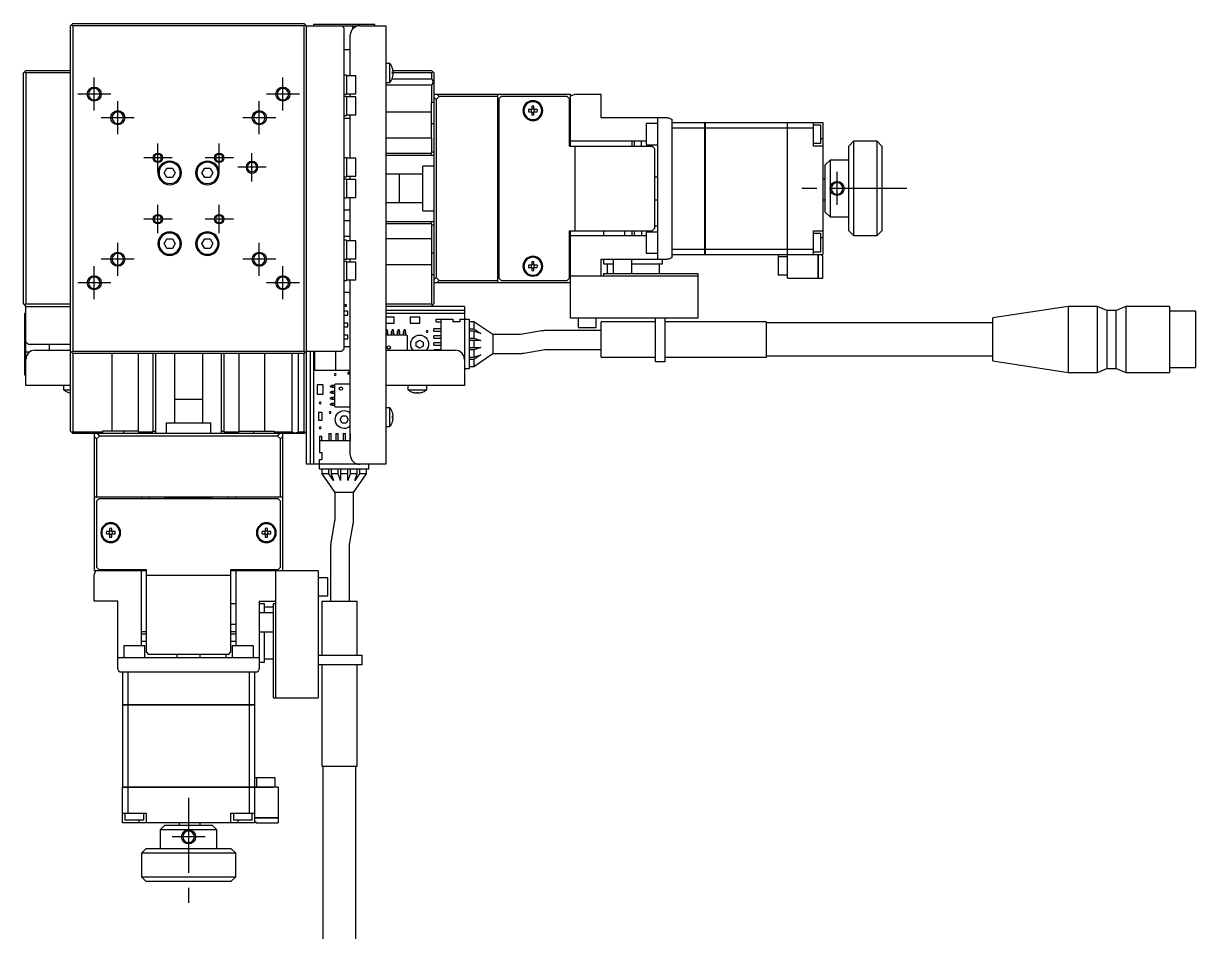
# Model space of a CAD drawing. Extents: x -3 to 422, y -8 to 344.
# Drawn here: x 173.8 to 422.3, y 151.1 to 343.7 of the extents above; entities that cross this region are included whole.
import ezdxf

# ---------------------------------------------------------------- set-up
doc = ezdxf.new("R2010")
doc.units = 0
doc.header["$LTSCALE"] = 0.5
doc.linetypes.add('CENTER', pattern=[50.8, 31.75, -6.35, 6.35, -6.35])
for name, color, linetype in [('MSM_CENTER', 1, 'CENTER'), ('MSM_CONTINUOUS', 7, 'CONTINUOUS'), ('MSM_NARROW', 5, 'CONTINUOUS')]:
    doc.layers.add(name, color=color, linetype=linetype)

msp = doc.modelspace()

# ---------------------------------------------------------------- linework, layer by layer
at = {"layer": 'MSM_CENTER'}
for p, q in [((188.77, 325.17), (188.77, 332.17)), ((228.77, 325.17), (228.77, 332.17)), ((192.27, 328.67), (185.27, 328.67)), ((232.27, 328.67), (225.27, 328.67)), ((193.77, 320.17), (193.77, 327.17)), ((223.77, 320.17), (223.77, 327.17)), ((197.27, 323.67), (190.27, 323.67)), ((227.27, 323.67), (220.27, 323.67)), ((202.27, 312.17), (202.27, 318.17)), ((215.27, 312.17), (215.27, 318.17)), ((222.22, 310.17), (222.22, 316.17)), ((205.27, 315.17), (199.27, 315.17)), ((218.27, 315.17), (212.27, 315.17)), ((225.22, 313.17), (219.22, 313.17)), ((346.27, 305.17), (346.27, 312.17)), ((361.02, 308.67), (337.02, 308.67)), ((202.27, 299.17), (202.27, 305.17)), ((215.27, 299.17), (215.27, 305.17)), ((205.27, 302.17), (199.27, 302.17)), ((218.27, 302.17), (212.27, 302.17)), ((193.77, 290.17), (193.77, 297.17)), ((223.77, 290.17), (223.77, 297.17)), ((197.27, 293.67), (190.27, 293.67)), ((227.27, 293.67), (220.27, 293.67)), ((188.77, 285.17), (188.77, 292.17)), ((228.77, 285.17), (228.77, 292.17)), ((192.27, 288.67), (185.27, 288.67)), ((232.27, 288.67), (225.27, 288.67)), ((208.77, 179.42), (208.77, 154.42)), ((212.27, 171.17), (205.27, 171.17))]:
    msp.add_line(p, q, dxfattribs=at)
at = {"layer": 'MSM_CONTINUOUS'}
for p, q in [((184.02, 343.42), (183.77, 343.17)), ((183.77, 257.17), (183.77, 343.17)), ((184.27, 343.67), (184.02, 343.42)), ((184.27, 343.17), (184.02, 343.42)), ((184.27, 343.67), (233.27, 343.67)), ((233.27, 343.17), (184.27, 343.17)), ((184.27, 343.17), (184.27, 274.17)), ((233.77, 343.17), (233.27, 343.67)), ((233.52, 343.42), (233.27, 343.17)), ((233.27, 274.17), (233.27, 343.17)), ((233.77, 250.17), (233.77, 343.17)), ((233.77, 343.17), (244.52, 343.17)), ((235.27, 343.47), (235.27, 343.17)), ((248.27, 343.47), (235.27, 343.47)), ((241.77, 342.67), (241.27, 343.17)), ((243.52, 343.17), (243.52, 342.43)), ((244.52, 343.09), (244.52, 343.17)), ((245.07, 343.17), (250.57, 343.17)), ((248.27, 343.17), (248.27, 343.47)), ((250.57, 343.17), (250.57, 250.17)), ((241.77, 274.67), (241.77, 342.67)), ((243.07, 332.57), (243.07, 341.17)), ((241.77, 338.17), (243.07, 338.17)), ((174.27, 333.67), (173.77, 333.17)), ((173.77, 284.17), (173.77, 333.17)), ((174.02, 333.42), (174.27, 333.17)), ((174.27, 333.67), (183.77, 333.67)), ((174.27, 333.17), (174.27, 284.17)), ((183.77, 333.17), (174.27, 333.17)), ((251.47, 335.17), (250.57, 335.17)), ((251.47, 331.17), (251.47, 335.17)), ((252.02, 334.09), (252.02, 334.12)), ((252.02, 333.37), (252.16, 333.37)), ((252.02, 332.97), (252.02, 333.37)), ((260.37, 333.17), (252.02, 333.17)), ((252.12, 333.67), (260.27, 333.67)), ((260.57, 333.37), (260.27, 333.67)), ((260.37, 333.17), (260.57, 333.37)), ((260.37, 331.93), (260.37, 333.17)), ((260.57, 333.37), (260.77, 333.17)), ((260.77, 333.17), (260.77, 284.17)), ((242.27, 332.67), (241.77, 332.67)), ((242.27, 332.67), (242.27, 328.67)), ((244.27, 332.57), (242.27, 332.57)), ((244.27, 328.77), (244.27, 332.57)), ((250.57, 331.17), (251.47, 331.17)), ((260.37, 330.6), (250.57, 330.6)), ((251.92, 331.93), (260.37, 331.93)), ((252.16, 332.97), (252.02, 332.97)), ((252.02, 332.22), (252.02, 332.24)), ((260.37, 326.92), (260.37, 330.6)), ((241.77, 328.67), (242.27, 328.67)), ((242.27, 328.17), (241.77, 328.17)), ((242.27, 328.77), (244.27, 328.77)), ((242.27, 328.17), (242.27, 324.17)), ((244.27, 328.07), (242.27, 328.07)), ((243.07, 328.07), (243.07, 328.77)), ((244.27, 324.27), (244.27, 328.07)), ((260.77, 328.67), (289.77, 328.67)), ((261.27, 327.55), (260.77, 328.05)), ((261.88, 328.17), (261.27, 327.55)), ((261.38, 328.67), (261.88, 328.17)), ((274.27, 328.17), (261.88, 328.17)), ((274.27, 328.67), (274.27, 288.67)), ((275.07, 328.17), (274.57, 327.67)), ((289.07, 328.17), (275.07, 328.17)), ((289.57, 327.67), (289.07, 328.17)), ((289.77, 328.28), (290.77, 328.67)), ((289.77, 317.67), (289.77, 328.67)), ((290.77, 328.67), (296.27, 328.67)), ((296.27, 323.67), (296.27, 328.67)), ((260.27, 319.37), (260.27, 326.92)), ((260.77, 326.92), (260.27, 326.92)), ((261.27, 327.55), (261.27, 289.78)), ((274.57, 327.67), (274.57, 289.67)), ((281.53, 326.09), (281.53, 325.41)), ((282.01, 325.41), (282.01, 326.09)), ((289.57, 317.67), (289.57, 327.67)), ((241.77, 324.17), (242.27, 324.17)), ((241.77, 323.57), (243.07, 323.57)), ((242.27, 324.27), (244.27, 324.27)), ((243.07, 315.07), (243.07, 324.27)), ((260.27, 324.87), (250.57, 324.87)), ((281.53, 325.41), (280.85, 325.41)), ((280.85, 324.93), (281.53, 324.93)), ((281.53, 324.93), (281.53, 324.25)), ((282.69, 325.41), (282.01, 325.41)), ((282.01, 324.25), (282.01, 324.93)), ((282.01, 324.93), (282.69, 324.93)), ((310.27, 323.67), (296.27, 323.67)), ((308.27, 293.67), (308.27, 323.67)), ((311.27, 294.05), (311.27, 323.28)), ((260.27, 322.42), (260.77, 322.42)), ((305.77, 322.42), (305.77, 317.92)), ((308.27, 322.42), (305.77, 322.42)), ((311.27, 322.67), (318.26, 322.67)), ((311.27, 321.51), (318.26, 321.51)), ((318.26, 294.67), (318.26, 322.67)), ((318.27, 322.66), (318.26, 322.66)), ((318.27, 321.51), (318.26, 321.51)), ((318.27, 322.67), (335.76, 322.67)), ((318.27, 322.67), (318.27, 294.67)), ((318.27, 321.51), (335.76, 321.51)), ((335.76, 290.67), (335.76, 322.67)), ((335.77, 322.66), (335.76, 322.66)), ((335.77, 321.51), (335.76, 321.51)), ((335.77, 322.67), (343.27, 322.67)), ((335.77, 289.67), (335.77, 322.67)), ((335.77, 321.51), (341.27, 321.51)), ((341.27, 317.67), (341.27, 322.67)), ((341.27, 322.17), (342.77, 322.17)), ((342.77, 322.17), (342.77, 318.17)), ((343.27, 322.67), (343.27, 294.67)), ((260.37, 319.37), (250.57, 319.37)), ((260.37, 316.31), (260.37, 319.37)), ((274.57, 318.67), (274.27, 318.67)), ((305.77, 318.67), (289.57, 318.67)), ((302.77, 318.67), (302.77, 317.67)), ((303.27, 318.67), (303.27, 317.67)), ((304.77, 317.67), (304.77, 318.67)), ((342.77, 318.17), (341.27, 318.17)), ((343.27, 319.17), (342.77, 319.17)), ((349.77, 318.67), (348.77, 317.67)), ((349.77, 318.67), (349.77, 298.67)), ((354.77, 318.67), (349.77, 318.67)), ((354.77, 298.67), (354.77, 318.67)), ((355.77, 317.67), (354.77, 318.67)), ((250.57, 316.17), (260.27, 316.17)), ((260.77, 315.67), (250.57, 315.67)), ((260.27, 316.17), (260.37, 316.31)), ((260.27, 315.67), (260.27, 316.17)), ((260.77, 316.47), (260.37, 316.31)), ((274.27, 316.92), (274.57, 316.92)), ((289.57, 317.67), (307.07, 317.67)), ((290.77, 299.67), (290.77, 317.67)), ((305.77, 317.92), (308.27, 317.92)), ((307.57, 317.17), (307.07, 317.67)), ((307.57, 317.17), (307.57, 300.17)), ((343.27, 317.67), (341.27, 317.67)), ((348.77, 299.67), (348.77, 317.67)), ((355.77, 317.67), (355.77, 299.67)), ((242.27, 315.17), (241.77, 315.17)), ((242.27, 315.17), (242.27, 311.17)), ((244.27, 315.07), (242.27, 315.07)), ((244.27, 311.27), (244.27, 315.07)), ((258.47, 303.92), (258.47, 313.42)), ((260.77, 313.42), (258.47, 313.42)), ((274.47, 313.67), (274.27, 313.47)), ((274.47, 313.67), (274.47, 303.67)), ((274.57, 313.67), (274.47, 313.67)), ((343.77, 313.67), (344.77, 314.67)), ((343.77, 303.67), (343.77, 313.67)), ((344.77, 314.67), (344.77, 302.67)), ((348.77, 314.67), (344.77, 314.67)), ((203.61, 311.97), (204.19, 312.97)), ((204.19, 310.97), (203.61, 311.97)), ((204.19, 312.97), (205.35, 312.97)), ((205.35, 310.97), (204.19, 310.97)), ((205.35, 312.97), (205.92, 311.97)), ((205.92, 311.97), (205.35, 310.97)), ((211.61, 311.97), (212.19, 312.97)), ((212.19, 310.97), (211.61, 311.97)), ((212.19, 312.97), (213.35, 312.97)), ((213.35, 310.97), (212.19, 310.97)), ((213.35, 312.97), (213.92, 311.97)), ((213.92, 311.97), (213.35, 310.97)), ((241.77, 311.17), (242.27, 311.17)), ((242.27, 310.67), (241.77, 310.67)), ((242.27, 311.27), (244.27, 311.27)), ((242.27, 310.67), (242.27, 306.67)), ((243.07, 310.57), (243.07, 311.27)), ((258.47, 311.67), (250.57, 311.67)), ((253.47, 305.67), (253.47, 311.67)), ((307.57, 311.17), (308.27, 311.17)), ((343.77, 310.67), (343.27, 310.67)), ((244.27, 310.57), (242.27, 310.57)), ((244.27, 306.77), (244.27, 310.57)), ((241.77, 306.67), (242.27, 306.67)), ((242.27, 306.77), (244.27, 306.77)), ((243.07, 297.57), (243.07, 306.77)), ((250.57, 305.67), (258.47, 305.67)), ((308.27, 306.17), (307.57, 306.17)), ((343.77, 306.17), (343.27, 306.17)), ((241.77, 304.17), (243.07, 304.17)), ((258.47, 303.92), (260.77, 303.92)), ((274.27, 303.87), (274.47, 303.67)), ((274.47, 303.67), (274.57, 303.67)), ((344.77, 302.67), (343.77, 303.67)), ((243.07, 301.77), (241.77, 301.77)), ((250.57, 301.67), (260.77, 301.67)), ((260.27, 301.17), (250.57, 301.17)), ((260.27, 301.17), (260.27, 301.67)), ((260.37, 301.02), (260.27, 301.17)), ((260.37, 297.97), (260.37, 301.02)), ((260.37, 301.02), (260.77, 300.86)), ((344.77, 302.67), (348.77, 302.67)), ((241.77, 298.57), (243.07, 298.57)), ((274.57, 300.42), (274.27, 300.42)), ((274.27, 298.67), (274.57, 298.67)), ((289.57, 289.67), (289.57, 299.67)), ((289.57, 299.67), (307.07, 299.67)), ((289.57, 298.67), (305.77, 298.67)), ((289.77, 281.17), (289.77, 299.67)), ((296.77, 299.67), (296.77, 298.67)), ((301.27, 298.67), (301.27, 299.67)), ((302.77, 299.67), (302.77, 298.67)), ((303.27, 299.67), (303.27, 298.67)), ((304.77, 299.67), (304.77, 298.67)), ((305.77, 299.42), (305.77, 294.92)), ((308.27, 299.42), (305.77, 299.42)), ((307.07, 299.67), (307.57, 300.17)), ((308.27, 300.67), (307.57, 300.67)), ((341.27, 299.67), (343.27, 299.67)), ((341.27, 294.67), (341.27, 299.67)), ((341.27, 299.17), (342.77, 299.17)), ((342.77, 299.17), (342.77, 295.17)), ((348.77, 299.67), (349.77, 298.67)), ((349.77, 298.67), (354.77, 298.67)), ((354.77, 298.67), (355.77, 299.67)), ((203.61, 296.97), (204.19, 297.97)), ((204.19, 295.97), (203.61, 296.97)), ((204.19, 297.97), (205.35, 297.97)), ((205.35, 295.97), (204.19, 295.97)), ((205.35, 297.97), (205.92, 296.97)), ((205.92, 296.97), (205.35, 295.97)), ((211.61, 296.97), (212.19, 297.97)), ((212.19, 295.97), (211.61, 296.97)), ((212.19, 297.97), (213.35, 297.97)), ((213.35, 295.97), (212.19, 295.97)), ((213.35, 297.97), (213.92, 296.97)), ((213.92, 296.97), (213.35, 295.97)), ((242.27, 297.67), (241.77, 297.67)), ((242.27, 297.67), (242.27, 293.67)), ((244.27, 297.57), (242.27, 297.57)), ((244.27, 293.77), (244.27, 297.57)), ((260.37, 297.97), (250.57, 297.97)), ((260.27, 297.97), (260.27, 290.42)), ((311.27, 295.82), (318.26, 295.82)), ((318.27, 295.82), (318.26, 295.82)), ((318.27, 295.82), (335.76, 295.82)), ((335.77, 295.82), (335.76, 295.82)), ((335.77, 295.82), (341.27, 295.82)), ((343.27, 298.17), (342.77, 298.17)), ((241.77, 293.67), (242.27, 293.67)), ((242.27, 293.77), (244.27, 293.77)), ((243.07, 293.07), (243.07, 293.77)), ((260.77, 294.92), (260.27, 294.92)), ((296.27, 290.17), (296.27, 293.67)), ((296.27, 293.67), (310.27, 293.67)), ((296.77, 293.67), (296.77, 292.67)), ((298.77, 293.67), (298.77, 290.67)), ((302.77, 290.67), (302.77, 293.67)), ((305.77, 294.92), (308.27, 294.92)), ((309.27, 292.67), (309.27, 293.67)), ((311.27, 294.67), (318.26, 294.67)), ((318.27, 294.68), (318.26, 294.68)), ((318.27, 294.67), (335.76, 294.67)), ((333.77, 294.67), (333.77, 290.27)), ((335.76, 294.17), (333.77, 294.17)), ((335.77, 294.68), (335.76, 294.68)), ((335.76, 294.37), (335.77, 294.37)), ((335.76, 293.27), (335.77, 293.27)), ((335.77, 294.67), (343.27, 294.67)), ((342.77, 295.17), (341.27, 295.17)), ((342.26, 289.67), (342.26, 294.67)), ((342.27, 294.67), (342.27, 289.67)), ((343.07, 294.37), (343.07, 294.67)), ((343.27, 294.37), (343.07, 294.37)), ((343.27, 289.67), (343.27, 294.37)), ((242.27, 293.17), (241.77, 293.17)), ((242.27, 293.17), (242.27, 289.17)), ((244.27, 293.07), (242.27, 293.07)), ((244.27, 289.27), (244.27, 293.07)), ((260.27, 292.47), (250.57, 292.47)), ((281.53, 292.41), (280.85, 292.41)), ((280.85, 291.93), (281.53, 291.93)), ((281.53, 293.09), (281.53, 292.41)), ((281.53, 291.93), (281.53, 291.25)), ((282.01, 292.41), (282.01, 293.09)), ((282.69, 292.41), (282.01, 292.41)), ((282.01, 291.93), (282.69, 291.93)), ((282.01, 291.25), (282.01, 291.93)), ((296.77, 292.67), (298.77, 292.67)), ((297.52, 292.67), (297.52, 290.67)), ((302.77, 292.67), (309.27, 292.67)), ((308.52, 292.67), (308.52, 290.67)), ((241.77, 289.17), (242.27, 289.17)), ((242.27, 289.27), (244.27, 289.27)), ((243.07, 252.17), (243.07, 289.27)), ((260.27, 290.42), (260.77, 290.42)), ((260.37, 284.17), (260.37, 290.42)), ((260.77, 289.28), (261.27, 289.78)), ((289.77, 288.67), (260.77, 288.67)), ((261.27, 289.78), (261.88, 289.17)), ((261.88, 289.17), (261.38, 288.67)), ((261.88, 289.17), (274.27, 289.17)), ((274.57, 289.67), (275.07, 289.17)), ((275.07, 289.17), (289.07, 289.17)), ((289.07, 289.17), (289.57, 289.67)), ((289.77, 290.17), (316.77, 290.17)), ((296.77, 290.67), (296.77, 290.17)), ((296.77, 290.67), (316.77, 290.67)), ((316.77, 290.67), (316.77, 281.17)), ((335.77, 290.27), (333.77, 290.27)), ((335.77, 290.67), (335.76, 290.67)), ((335.77, 289.67), (342.26, 289.67)), ((342.27, 289.68), (342.26, 289.68)), ((342.27, 289.67), (343.27, 289.67)), ((241.77, 286.67), (243.07, 286.67)), ((173.77, 284.17), (174.27, 283.67)), ((174.27, 284.17), (174.02, 283.92)), ((174.27, 284.17), (183.77, 284.17)), ((174.27, 266.87), (174.27, 283.67)), ((174.27, 283.67), (183.77, 283.67)), ((250.57, 284.17), (260.37, 284.17)), ((267.27, 283.67), (250.57, 283.67)), ((260.27, 283.67), (260.57, 283.97)), ((260.57, 283.97), (260.37, 284.17)), ((260.77, 284.17), (260.57, 283.97)), ((267.27, 283.67), (267.27, 266.87)), ((395.27, 283.67), (379.27, 281.24)), ((395.27, 283.67), (395.27, 269.67)), ((401.47, 283.67), (395.27, 283.67)), ((401.47, 269.67), (401.47, 283.67)), ((403.47, 282.82), (401.47, 283.67)), ((407.47, 283.67), (405.47, 282.82)), ((407.47, 283.67), (407.47, 269.67)), ((416.77, 283.67), (407.47, 283.67)), ((416.77, 283.67), (416.77, 269.67)), ((174.27, 282.17), (173.97, 282.17)), ((173.97, 282.17), (173.97, 269.17)), ((242.57, 282.63), (241.77, 282.63)), ((241.77, 281.83), (242.57, 281.83)), ((242.57, 281.83), (242.57, 282.63)), ((250.57, 282.87), (267.27, 282.87)), ((267.27, 282.17), (250.57, 282.17)), ((252.39, 281.37), (250.57, 281.37)), ((252.39, 280.12), (252.39, 281.37)), ((255.79, 281.37), (255.79, 280.12)), ((257.79, 281.37), (255.79, 281.37)), ((257.79, 280.12), (257.79, 281.37)), ((261.27, 280.42), (261.27, 280.92)), ((261.27, 280.92), (264.77, 280.92)), ((262.27, 280.92), (262.27, 274.37)), ((264.77, 280.92), (264.77, 280.42)), ((266.27, 280.92), (266.27, 280.42)), ((266.27, 280.92), (268.27, 280.92)), ((268.27, 280.92), (268.27, 270.42)), ((316.77, 281.17), (289.77, 281.17)), ((291.37, 281.17), (291.37, 279.17)), ((295.17, 279.17), (295.17, 281.17)), ((307.77, 271.92), (307.77, 281.17)), ((309.77, 281.17), (309.77, 271.92)), ((379.27, 272.1), (379.27, 281.24)), ((403.47, 282.82), (403.47, 270.52)), ((405.47, 282.82), (403.47, 282.82)), ((405.47, 270.52), (405.47, 282.82)), ((422.27, 282.62), (416.77, 282.62)), ((422.27, 282.62), (422.27, 270.72)), ((242.57, 280.09), (241.77, 280.09)), ((241.77, 279.29), (242.57, 279.29)), ((242.57, 279.29), (242.57, 280.09)), ((250.57, 280.12), (252.39, 280.12)), ((250.57, 278.36), (250.66, 278.42)), ((250.66, 278.42), (250.66, 278.67)), ((250.86, 278.67), (250.66, 278.67)), ((250.86, 278.67), (250.86, 278.42)), ((250.86, 278.42), (250.97, 278.35)), ((250.97, 278.35), (250.97, 277.62)), ((251.81, 278.35), (251.93, 278.42)), ((251.81, 277.62), (251.81, 278.35)), ((252.13, 278.67), (251.93, 278.67)), ((251.93, 278.42), (251.93, 278.67)), ((252.13, 278.67), (252.13, 278.42)), ((252.13, 278.42), (252.24, 278.35)), ((252.24, 278.35), (252.24, 277.62)), ((253.08, 278.35), (253.2, 278.42)), ((253.08, 277.62), (253.08, 278.35)), ((253.2, 278.42), (253.2, 278.67)), ((253.4, 278.67), (253.2, 278.67)), ((253.4, 278.67), (253.4, 278.42)), ((253.4, 278.42), (253.51, 278.35)), ((253.51, 278.35), (253.51, 277.62)), ((254.35, 278.35), (254.47, 278.42)), ((254.35, 277.62), (254.35, 278.35)), ((254.67, 278.67), (254.47, 278.67)), ((254.47, 278.42), (254.47, 278.67)), ((254.67, 278.67), (254.67, 278.42)), ((254.67, 278.42), (254.78, 278.35)), ((254.78, 278.35), (254.78, 277.62)), ((255.79, 280.12), (257.79, 280.12)), ((260.77, 278.42), (260.77, 278.92)), ((262.27, 278.92), (260.77, 278.92)), ((260.77, 278.42), (262.27, 278.42)), ((261.27, 280.42), (262.27, 280.42)), ((266.27, 280.42), (264.77, 280.42)), ((269.27, 280.42), (268.27, 280.42)), ((268.27, 278.92), (269.27, 278.92)), ((269.27, 278.42), (268.27, 278.42)), ((269.27, 280.42), (269.27, 278.92)), ((273.27, 277.67), (269.27, 280.42)), ((269.27, 278.92), (270.72, 277.92)), ((269.27, 278.42), (269.27, 276.92)), ((270.72, 277.92), (269.27, 278.42)), ((283.59, 278.46), (279.18, 277.68)), ((296.27, 278.53), (284.45, 278.53)), ((291.37, 279.17), (295.17, 279.17)), ((296.27, 272.92), (296.27, 280.42)), ((307.77, 280.42), (296.27, 280.42)), ((331.27, 280.42), (309.77, 280.42)), ((331.27, 272.92), (331.27, 280.42)), ((379.27, 280.17), (331.27, 280.17)), ((174.27, 276.17), (174.77, 275.67)), ((242.57, 277.55), (241.77, 277.55)), ((241.77, 276.75), (242.57, 276.75)), ((242.57, 276.75), (242.57, 277.55)), ((250.57, 278.06), (250.97, 278.06)), ((250.57, 277.62), (255.01, 277.62)), ((251.81, 278.06), (252.24, 278.06)), ((253.08, 278.06), (253.51, 278.06)), ((254.35, 278.06), (254.78, 278.06)), ((255.11, 277.52), (255.11, 274.37)), ((257.02, 276.1), (257.77, 276.53)), ((257.02, 275.23), (257.02, 276.1)), ((257.77, 276.53), (258.52, 276.1)), ((258.52, 276.1), (258.52, 275.23)), ((260.77, 276.92), (260.77, 277.42)), ((262.27, 277.42), (260.77, 277.42)), ((260.77, 276.92), (262.27, 276.92)), ((260.77, 275.42), (260.77, 275.92)), ((262.27, 275.92), (260.77, 275.92)), ((268.27, 276.92), (269.27, 276.92)), ((270.72, 276.42), (268.27, 276.42)), ((269.27, 276.92), (270.72, 276.42)), ((269.27, 276.42), (269.27, 274.92)), ((273.27, 277.67), (273.27, 273.67)), ((279.01, 277.67), (273.27, 277.67)), ((175, 273.92), (174.27, 273.92)), ((174.77, 275.67), (183.77, 275.67)), ((176.27, 274.37), (183.77, 274.37)), ((179.27, 274.37), (179.27, 275.67)), ((183.77, 274.17), (184.27, 273.67)), ((184.02, 273.92), (184.27, 274.17)), ((184.27, 274.17), (233.27, 274.17)), ((184.27, 273.67), (184.27, 257.07)), ((233.27, 273.67), (184.27, 273.67)), ((192.57, 257.17), (192.57, 273.67)), ((198.07, 273.67), (198.07, 257.07)), ((201.27, 257.17), (201.27, 273.67)), ((201.77, 273.67), (201.77, 256.67)), ((205.77, 273.67), (205.77, 258.97)), ((211.77, 258.97), (211.77, 273.67)), ((215.77, 256.67), (215.77, 273.67)), ((216.27, 273.67), (216.27, 257.17)), ((219.47, 257.07), (219.47, 273.67)), ((224.97, 257.17), (224.97, 273.67)), ((230.71, 257.07), (230.71, 273.67)), ((232.03, 273.67), (232.03, 257.07)), ((233.27, 274.17), (233.52, 273.92)), ((233.27, 273.67), (233.52, 273.92)), ((233.27, 257.07), (233.27, 273.67)), ((233.52, 273.92), (233.77, 274.17)), ((233.77, 274.17), (241.27, 274.17)), ((234.57, 274.17), (234.57, 250.17)), ((235.27, 274.17), (235.27, 250.17)), ((235.52, 270.17), (235.52, 274.17)), ((240.02, 270.17), (240.02, 274.17)), ((241.27, 274.17), (241.77, 274.67)), ((241.77, 275.17), (243.07, 275.17)), ((250.57, 274.37), (265.27, 274.37)), ((257.77, 274.8), (257.02, 275.23)), ((258.52, 275.23), (257.77, 274.8)), ((260.77, 275.42), (262.27, 275.42)), ((260.77, 274.37), (260.77, 274.42)), ((262.27, 274.42), (260.77, 274.42)), ((268.27, 274.92), (270.72, 274.92)), ((269.27, 274.42), (268.27, 274.42)), ((270.72, 274.92), (269.27, 274.42)), ((269.27, 274.42), (269.27, 272.92)), ((269.27, 270.92), (273.27, 273.67)), ((269.27, 272.92), (270.72, 273.42)), ((270.72, 273.42), (269.27, 272.42)), ((273.27, 273.67), (279.01, 273.67)), ((279.87, 273.74), (284.28, 274.52)), ((284.45, 274.53), (296.27, 274.53)), ((268.27, 272.92), (269.27, 272.92)), ((269.27, 272.42), (268.27, 272.42)), ((268.27, 270.92), (269.27, 270.92)), ((269.27, 272.42), (269.27, 270.92)), ((296.27, 272.92), (307.77, 272.92)), ((309.77, 271.92), (307.77, 271.92)), ((309.77, 272.92), (331.27, 272.92)), ((331.27, 273.17), (379.27, 273.17)), ((379.27, 272.1), (395.27, 269.67)), ((173.97, 269.17), (174.27, 269.17)), ((235.52, 270.17), (243.07, 270.17)), ((268.27, 270.42), (267.27, 270.42)), ((395.27, 269.67), (401.47, 269.67)), ((401.47, 269.67), (403.47, 270.52)), ((403.47, 270.52), (405.47, 270.52)), ((405.47, 270.52), (407.47, 269.67)), ((407.47, 269.67), (416.77, 269.67)), ((416.77, 270.72), (422.27, 270.72)), ((183.77, 266.87), (174.27, 266.87)), ((182.27, 266.87), (182.27, 265.97)), ((182.27, 265.97), (183.77, 265.97)), ((237.31, 267.04), (236.06, 267.04)), ((236.06, 267.04), (236.06, 265.04)), ((237.31, 265.04), (237.31, 267.04)), ((238.77, 266.78), (239.02, 266.78)), ((238.77, 266.78), (238.77, 266.58)), ((239.02, 266.58), (238.77, 266.58)), ((239.02, 266.78), (239.08, 266.89)), ((239.08, 266.46), (239.02, 266.58)), ((239.82, 266.89), (239.08, 266.89)), ((239.82, 266.46), (239.08, 266.46)), ((239.38, 266.46), (239.38, 266.89)), ((239.82, 262.42), (239.82, 267.12)), ((239.92, 267.22), (243.07, 267.22)), ((267.27, 266.87), (250.57, 266.87)), ((255.27, 266.87), (255.27, 265.97)), ((255.27, 265.97), (259.27, 265.97)), ((259.27, 265.97), (259.27, 266.87)), ((183.32, 265.41), (183.34, 265.41)), ((205.77, 263.97), (211.77, 263.97)), ((236.06, 265.04), (237.31, 265.04)), ((238.77, 265.51), (238.77, 265.31)), ((238.77, 265.51), (239.02, 265.51)), ((239.02, 265.31), (238.77, 265.31)), ((238.77, 264.24), (238.77, 264.04)), ((238.77, 264.24), (239.02, 264.24)), ((239.02, 264.04), (238.77, 264.04)), ((239.02, 265.51), (239.08, 265.62)), ((239.08, 265.19), (239.02, 265.31)), ((239.02, 264.24), (239.08, 264.35)), ((239.08, 263.92), (239.02, 264.04)), ((239.82, 265.62), (239.08, 265.62)), ((239.82, 265.19), (239.08, 265.19)), ((239.82, 264.35), (239.08, 264.35)), ((239.82, 263.92), (239.08, 263.92)), ((239.38, 265.19), (239.38, 265.62)), ((239.38, 263.92), (239.38, 264.35)), ((256.32, 265.41), (256.34, 265.41)), ((257.07, 265.41), (257.47, 265.41)), ((257.07, 265.28), (257.07, 265.41)), ((257.47, 265.41), (257.47, 265.28)), ((258.2, 265.41), (258.22, 265.41)), ((237.09, 261.13), (236.29, 261.13)), ((236.29, 261.13), (236.29, 259.53)), ((237.09, 259.53), (237.09, 261.13)), ((238.77, 262.97), (239.02, 262.97)), ((238.77, 262.97), (238.77, 262.77)), ((239.02, 262.77), (238.77, 262.77)), ((239.02, 262.97), (239.08, 263.08)), ((239.08, 262.65), (239.02, 262.77)), ((239.82, 263.08), (239.08, 263.08)), ((239.82, 262.65), (239.08, 262.65)), ((239.38, 262.65), (239.38, 263.08)), ((243.07, 262.32), (239.92, 262.32)), ((251.47, 262.17), (250.57, 262.17)), ((251.47, 258.17), (251.47, 262.17)), ((252.02, 261.09), (252.02, 261.12)), ((204.02, 258.97), (213.52, 258.97)), ((204.02, 258.97), (204.02, 256.67)), ((213.52, 256.67), (213.52, 258.97)), ((236.29, 259.53), (237.09, 259.53)), ((240.9, 259.67), (241.33, 260.42)), ((241.33, 258.92), (240.9, 259.67)), ((241.33, 260.42), (242.2, 260.42)), ((242.2, 258.92), (241.33, 258.92)), ((242.2, 260.42), (242.63, 259.67)), ((242.63, 259.67), (242.2, 258.92)), ((252.02, 260.37), (252.16, 260.37)), ((252.02, 259.97), (252.02, 260.37)), ((252.16, 259.97), (252.02, 259.97)), ((252.02, 259.22), (252.02, 259.24)), ((183.77, 257.17), (184.27, 256.67)), ((184.07, 256.87), (184.27, 257.07)), ((184.27, 257.07), (190.52, 257.07)), ((233.27, 256.67), (184.27, 256.67)), ((188.77, 256.67), (188.77, 227.67)), ((189.27, 255.55), (188.77, 256.05)), ((189.88, 256.17), (189.27, 255.55)), ((189.38, 256.67), (189.88, 256.17)), ((227.66, 256.17), (189.88, 256.17)), ((198.07, 257.17), (190.52, 257.17)), ((190.52, 257.17), (190.52, 256.67)), ((195.02, 256.67), (195.02, 257.17)), ((198.07, 257.07), (201.13, 257.07)), ((201.13, 257.07), (200.96, 256.67)), ((201.13, 257.07), (201.27, 257.17)), ((201.27, 257.17), (201.77, 257.17)), ((215.77, 257.17), (216.27, 257.17)), ((216.27, 257.17), (216.41, 257.07)), ((216.57, 256.67), (216.41, 257.07)), ((216.41, 257.07), (219.47, 257.07)), ((219.47, 257.17), (227.02, 257.17)), ((222.52, 257.17), (222.52, 256.67)), ((227.02, 256.67), (227.02, 257.17)), ((227.02, 257.07), (230.71, 257.07)), ((227.66, 256.17), (228.16, 256.67)), ((228.27, 255.55), (227.66, 256.17)), ((228.77, 256.05), (228.27, 255.55)), ((228.77, 227.67), (228.77, 256.67)), ((232.03, 257.07), (233.27, 257.07)), ((233.77, 257.17), (233.27, 256.67)), ((233.27, 257.07), (233.47, 256.87)), ((236.52, 256.17), (236.52, 252.67)), ((236.52, 256.17), (237.02, 256.17)), ((237.02, 255.17), (237.02, 256.17)), ((238.52, 256.67), (239.02, 256.67)), ((238.52, 256.67), (238.52, 255.17)), ((239.02, 255.17), (239.02, 256.67)), ((240.02, 256.67), (240.52, 256.67)), ((240.02, 256.67), (240.02, 255.17)), ((240.52, 255.17), (240.52, 256.67)), ((241.52, 256.67), (242.02, 256.67)), ((241.52, 256.67), (241.52, 255.17)), ((242.02, 255.17), (242.02, 256.67)), ((243.02, 256.67), (243.07, 256.67)), ((243.02, 256.67), (243.02, 255.17)), ((250.57, 258.17), (251.47, 258.17)), ((189.27, 255.55), (189.27, 243.17)), ((228.27, 243.17), (228.27, 255.55)), ((243.07, 255.17), (236.52, 255.17)), ((236.52, 252.67), (237.02, 252.67)), ((236.52, 249.17), (236.52, 251.17)), ((236.52, 251.17), (237.02, 251.17)), ((237.02, 252.67), (237.02, 251.17)), ((250.57, 250.17), (233.77, 250.17)), ((247.02, 249.17), (236.52, 249.17)), ((237.02, 249.17), (237.02, 248.17)), ((238.52, 248.17), (238.52, 249.17)), ((239.02, 249.17), (239.02, 248.17)), ((240.52, 248.17), (240.52, 249.17)), ((241.02, 249.17), (241.02, 246.71)), ((242.52, 246.71), (242.52, 249.17)), ((243.02, 249.17), (243.02, 248.17)), ((244.52, 248.17), (244.52, 249.17)), ((245.02, 249.17), (245.02, 248.17)), ((246.52, 248.17), (246.52, 249.17)), ((247.02, 249.17), (247.02, 250.17)), ((238.52, 248.17), (237.02, 248.17)), ((237.02, 248.17), (239.77, 244.17)), ((239.52, 246.71), (238.52, 248.17)), ((240.52, 248.17), (239.02, 248.17)), ((239.02, 248.17), (239.52, 246.71)), ((241.02, 246.71), (240.52, 248.17)), ((242.52, 248.17), (241.02, 248.17)), ((243.02, 248.17), (242.52, 246.71)), ((244.52, 248.17), (243.02, 248.17)), ((243.77, 244.17), (246.52, 248.17)), ((245.02, 248.17), (244.02, 246.71)), ((244.02, 246.71), (244.52, 248.17)), ((246.52, 248.17), (245.02, 248.17)), ((243.77, 244.17), (239.77, 244.17)), ((239.77, 244.17), (239.77, 238.43)), ((243.77, 238.43), (243.77, 244.17)), ((228.77, 243.17), (188.77, 243.17)), ((189.77, 242.87), (189.27, 242.37)), ((189.27, 242.37), (189.27, 228.37)), ((227.77, 242.87), (189.77, 242.87)), ((198.77, 243.17), (198.77, 242.87)), ((200.52, 242.87), (200.52, 243.17)), ((203.97, 243.17), (203.77, 242.97)), ((213.77, 242.97), (203.77, 242.97)), ((203.77, 242.97), (203.77, 242.87)), ((213.77, 242.97), (213.57, 243.17)), ((213.77, 242.87), (213.77, 242.97)), ((217.02, 243.17), (217.02, 242.87)), ((218.77, 242.87), (218.77, 243.17)), ((228.27, 242.37), (227.77, 242.87)), ((228.27, 228.37), (228.27, 242.37)), ((192.03, 236.59), (192.03, 235.91)), ((192.51, 235.91), (192.51, 236.59)), ((225.03, 236.59), (225.03, 235.91)), ((225.51, 235.91), (225.51, 236.59)), ((239.75, 238.25), (238.98, 233.85)), ((242.91, 233.15), (243.69, 237.56)), ((192.03, 235.91), (191.35, 235.91)), ((191.35, 235.43), (192.03, 235.43)), ((192.03, 235.43), (192.03, 234.75)), ((193.19, 235.91), (192.51, 235.91)), ((192.51, 235.43), (193.19, 235.43)), ((192.51, 234.75), (192.51, 235.43)), ((225.03, 235.91), (224.35, 235.91)), ((224.35, 235.43), (225.03, 235.43)), ((225.03, 235.43), (225.03, 234.75)), ((226.19, 235.91), (225.51, 235.91)), ((225.51, 234.75), (225.51, 235.43)), ((225.51, 235.43), (226.19, 235.43)), ((238.9, 232.98), (238.9, 221.17)), ((242.9, 221.17), (242.9, 232.98)), ((188.77, 226.67), (189.15, 227.67)), ((188.77, 227.67), (199.77, 227.67)), ((188.77, 221.17), (188.77, 226.67)), ((189.27, 228.37), (189.77, 227.87)), ((189.77, 227.87), (199.77, 227.87)), ((198.77, 211.67), (198.77, 227.87)), ((199.77, 227.87), (199.77, 210.37)), ((199.77, 226.67), (217.77, 226.67)), ((217.77, 210.37), (217.77, 227.87)), ((217.77, 227.87), (227.77, 227.87)), ((217.77, 227.67), (236.27, 227.67)), ((218.77, 227.87), (218.77, 211.67)), ((227.27, 200.67), (227.27, 227.67)), ((227.77, 227.87), (228.27, 228.37)), ((236.27, 227.67), (236.27, 200.67)), ((238.27, 226.07), (236.27, 226.07)), ((238.27, 222.27), (238.27, 226.07)), ((193.77, 221.17), (188.77, 221.17)), ((193.77, 207.17), (193.77, 221.17)), ((223.77, 221.17), (223.77, 207.17)), ((223.77, 221.17), (227.27, 221.17)), ((236.27, 222.27), (238.27, 222.27)), ((237.02, 221.17), (244.52, 221.17)), ((237.02, 221.17), (237.02, 209.67)), ((244.52, 209.67), (244.52, 221.17)), ((217.77, 220.67), (218.77, 220.67)), ((223.77, 220.67), (224.77, 220.67)), ((224.77, 220.67), (224.77, 218.67)), ((224.77, 219.92), (226.77, 219.92)), ((226.77, 200.67), (226.77, 220.67)), ((226.77, 220.67), (227.27, 220.67)), ((226.77, 218.67), (223.77, 218.67)), ((199.77, 214.67), (198.77, 214.67)), ((199.77, 214.17), (198.77, 214.17)), ((218.77, 216.17), (217.77, 216.17)), ((218.77, 214.67), (217.77, 214.67)), ((218.77, 214.17), (217.77, 214.17)), ((223.77, 214.67), (226.77, 214.67)), ((224.77, 214.67), (224.77, 208.17)), ((199.52, 211.67), (195.02, 211.67)), ((195.02, 211.67), (195.02, 209.17)), ((198.77, 212.67), (199.77, 212.67)), ((199.52, 209.17), (199.52, 211.67)), ((217.77, 212.67), (218.77, 212.67)), ((222.52, 211.67), (218.02, 211.67)), ((218.02, 211.67), (218.02, 209.17)), ((222.52, 209.17), (222.52, 211.67)), ((193.77, 209.17), (223.77, 209.17)), ((199.77, 210.37), (200.27, 209.87)), ((217.27, 209.87), (200.27, 209.87)), ((206.27, 209.87), (206.27, 209.17)), ((211.27, 209.17), (211.27, 209.87)), ((216.77, 209.17), (216.77, 209.87)), ((217.27, 209.87), (217.77, 210.37)), ((224.77, 208.92), (226.77, 208.92)), ((236.27, 209.67), (245.52, 209.67)), ((245.52, 209.67), (245.52, 207.67)), ((224.77, 208.17), (223.77, 208.17)), ((245.52, 207.67), (236.27, 207.67)), ((237.02, 207.67), (237.02, 186.17)), ((244.52, 186.17), (244.52, 207.67)), ((194.15, 206.17), (223.39, 206.17)), ((194.77, 206.17), (194.77, 199.18)), ((195.92, 206.17), (195.92, 199.18)), ((221.61, 206.17), (221.61, 199.18)), ((222.77, 206.17), (222.77, 199.18)), ((194.77, 199.18), (222.77, 199.18)), ((194.77, 199.17), (194.77, 181.68)), ((222.77, 199.17), (194.77, 199.17)), ((194.78, 199.17), (194.78, 199.18)), ((195.92, 199.17), (195.92, 181.68)), ((195.93, 199.17), (195.93, 199.18)), ((221.61, 199.17), (221.61, 199.18)), ((221.61, 199.17), (221.61, 181.68)), ((222.76, 199.17), (222.76, 199.18)), ((222.77, 199.17), (222.77, 181.68)), ((226.77, 200.67), (236.27, 200.67)), ((237.02, 186.17), (244.52, 186.17)), ((237.27, 186.17), (237.27, 138.17)), ((244.27, 138.17), (244.27, 186.17)), ((194.77, 181.68), (226.77, 181.68)), ((227.77, 181.67), (194.77, 181.67)), ((194.77, 174.17), (194.77, 181.67)), ((194.78, 181.67), (194.78, 181.68)), ((195.92, 181.67), (195.92, 176.17)), ((195.93, 181.67), (195.93, 181.68)), ((221.61, 181.67), (221.61, 181.68)), ((221.61, 181.67), (221.61, 176.17)), ((222.76, 181.67), (222.76, 181.68)), ((227.17, 183.67), (222.77, 183.67)), ((222.77, 181.67), (222.77, 174.17)), ((223.07, 181.68), (223.07, 181.67)), ((223.27, 181.68), (223.27, 183.67)), ((224.17, 181.68), (224.17, 181.67)), ((226.77, 181.68), (226.77, 181.67)), ((227.17, 181.67), (227.17, 183.67)), ((227.77, 181.67), (227.77, 175.18)), ((194.77, 176.17), (199.77, 176.17)), ((222.77, 174.17), (194.77, 174.17)), ((195.27, 176.17), (195.27, 174.67)), ((199.27, 174.67), (195.27, 174.67)), ((198.27, 174.17), (198.27, 174.67)), ((199.27, 174.67), (199.27, 176.17)), ((199.77, 176.17), (199.77, 174.17)), ((206.77, 174.17), (206.77, 173.67)), ((211.27, 173.67), (211.27, 174.17)), ((217.77, 176.17), (222.77, 176.17)), ((217.77, 174.17), (217.77, 176.17)), ((218.27, 176.17), (218.27, 174.67)), ((222.27, 174.67), (218.27, 174.67)), ((219.27, 174.17), (219.27, 174.67)), ((222.27, 174.67), (222.27, 176.17)), ((222.77, 175.18), (227.77, 175.18)), ((227.77, 175.17), (222.77, 175.17)), ((222.77, 174.37), (223.07, 174.37)), ((223.07, 174.37), (223.07, 174.17)), ((223.07, 174.17), (227.77, 174.17)), ((227.76, 175.17), (227.76, 175.18)), ((227.77, 175.17), (227.77, 174.17)), ((202.77, 172.67), (203.77, 173.67)), ((214.77, 172.67), (202.77, 172.67)), ((202.77, 172.67), (202.77, 168.67)), ((203.77, 173.67), (213.77, 173.67)), ((213.77, 173.67), (214.77, 172.67)), ((214.77, 168.67), (214.77, 172.67)), ((199.77, 168.67), (198.77, 167.67)), ((218.77, 167.67), (198.77, 167.67)), ((198.77, 167.67), (198.77, 162.67)), ((199.77, 168.67), (217.77, 168.67)), ((218.77, 167.67), (217.77, 168.67)), ((218.77, 162.67), (218.77, 167.67)), ((198.77, 162.67), (218.77, 162.67)), ((198.77, 162.67), (199.77, 161.67)), ((217.77, 161.67), (199.77, 161.67)), ((217.77, 161.67), (218.77, 162.67))]:
    msp.add_line(p, q, dxfattribs=at)
at = {"layer": 'MSM_CONTINUOUS', "extrusion": (0, 0, -1)}
for centre, radius in [((-188.77, 328.67), 1.23), ((-228.77, 328.67), 1.23), ((-281.77, 325.17), 2.1), ((-281.77, 325.17), 1.9), ((-193.77, 323.67), 1.23), ((-223.77, 323.67), 1.23), ((-202.27, 315.17), 0.783), ((-215.27, 315.17), 0.783), ((-204.77, 311.97), 2.5), ((-204.77, 311.97), 2.25), ((-212.77, 311.97), 2.5), ((-212.77, 311.97), 2.25), ((-222.22, 313.17), 1.01), ((-346.27, 308.67), 1.23), ((-202.27, 302.17), 0.783), ((-215.27, 302.17), 0.783), ((-204.77, 296.97), 2.5), ((-204.77, 296.97), 2.25), ((-212.77, 296.97), 2.5), ((-212.77, 296.97), 2.25), ((-193.77, 293.67), 1.23), ((-223.77, 293.67), 1.23), ((-281.77, 292.17), 2.1), ((-281.77, 292.17), 1.9), ((-188.77, 288.67), 1.23), ((-228.77, 288.67), 1.23), ((-242.09, 283.82), 0.2), ((-259.33, 278.36), 0.2), ((-239.87, 269.22), 0.2), ((-242.71, 269.53), 0.2), ((-236.69, 263.18), 0.2), ((-238.77, 261.13), 0.2), ((-236.69, 257.94), 0.2), ((-192.27, 235.67), 2.1), ((-192.27, 235.67), 1.9), ((-225.27, 235.67), 2.1), ((-225.27, 235.67), 1.9), ((-208.77, 171.17), 1.23)]:
    msp.add_circle(centre, radius, dxfattribs=at)
at = {"layer": 'MSM_CONTINUOUS'}
for centre in [(251.21, 274.97), (241.07, 266.22)]:
    msp.add_circle(centre, 0.35, dxfattribs=at)
for centre, radius, start, end in [((245.07, 341.17), 2, 90, 180), ((248.97, 333.17), 3.2, 17.27, 38.6822), ((248.97, 333.17), 3.19, 3.5904, 16.9053), ((248.97, 333.17), 3.2, 321.3178, 342.73), ((248.97, 333.17), 3.19, 343.0947, 356.4096), ((259.62, 331.27), 1, 318.5904, 41.4096), ((281.77, 325.17), 0.95, 75.3667, 104.6333), ((281.77, 325.17), 0.95, 165.3667, 194.6333), ((281.77, 325.17), 0.365, 138.8496, 221.1504), ((281.77, 325.17), 0.365, 48.8496, 131.1504), ((281.77, 325.17), 0.365, 228.8496, 311.1504), ((281.77, 325.17), 0.95, 255.3667, 284.6333), ((281.77, 325.17), 0.365, 318.8496, 41.1504), ((281.77, 325.17), 0.95, 345.3667, 14.6333), ((281.77, 292.17), 0.95, 165.3667, 194.6333), ((281.77, 292.17), 0.365, 138.8496, 221.1504), ((281.77, 292.17), 0.95, 75.3667, 104.6333), ((281.77, 292.17), 0.365, 48.8496, 131.1504), ((281.77, 292.17), 0.365, 228.8496, 311.1504), ((281.77, 292.17), 0.95, 255.3667, 284.6333), ((281.77, 292.17), 0.365, 318.8496, 41.1504), ((281.77, 292.17), 0.95, 345.3667, 14.6333), ((284.45, 273.53), 5, 90, 100), ((255.01, 277.52), 0.1, 0, 90), ((176.27, 272.37), 2, 90, 180), ((265.27, 272.37), 2, 0, 90), ((279.01, 278.67), 5, 270, 280), ((184.27, 268.47), 3.2, 231.3178, 252.73), ((239.92, 267.12), 0.1, 90, 180), ((257.27, 268.47), 3.2, 231.3178, 252.73), ((257.27, 268.47), 3.2, 287.27, 308.6822), ((184.27, 268.47), 3.19, 253.0947, 260.9929), ((257.27, 268.47), 3.19, 253.0947, 266.4096), ((257.27, 268.47), 3.19, 273.5904, 286.9053), ((239.92, 262.42), 0.1, 180, 270), ((248.97, 260.17), 3.2, 17.27, 38.6822), ((248.97, 260.17), 3.19, 3.5904, 16.9053), ((248.97, 260.17), 3.2, 321.3178, 342.73), ((248.97, 260.17), 3.19, 343.0947, 356.4096), ((231.37, 257.82), 1, 228.5904, 311.4096), ((245.07, 252.17), 2, 180, 270), ((192.27, 235.67), 0.95, 75.3667, 104.6333), ((225.27, 235.67), 0.95, 75.3667, 104.6333), ((238.77, 238.43), 5, 350, 0), ((192.27, 235.67), 0.95, 165.3667, 194.6333), ((192.27, 235.67), 0.365, 138.8496, 221.1504), ((192.27, 235.67), 0.365, 48.8496, 131.1504), ((192.27, 235.67), 0.365, 228.8496, 311.1504), ((192.27, 235.67), 0.95, 255.3667, 284.6333), ((192.27, 235.67), 0.365, 318.8496, 41.1504), ((192.27, 235.67), 0.95, 345.3667, 14.6333), ((225.27, 235.67), 0.95, 165.3667, 194.6333), ((225.27, 235.67), 0.365, 138.8496, 221.1504), ((225.27, 235.67), 0.365, 48.8496, 131.1504), ((225.27, 235.67), 0.365, 228.8496, 311.1504), ((225.27, 235.67), 0.95, 255.3667, 284.6333), ((225.27, 235.67), 0.365, 318.8496, 41.1504), ((225.27, 235.67), 0.95, 345.3667, 14.6333), ((243.9, 232.98), 5, 170, 180)]:
    msp.add_arc(centre, radius, start, end, dxfattribs=at)
at = {"layer": 'MSM_CONTINUOUS', "extrusion": (0, 0, -1)}
for centre, radius, start, end in [((-241.77, 329.67), 1.9, 226.8264, 237.3631), ((-310.27, 322.17), 1.5, 90, 131.8103), ((-241.77, 294.67), 1.9, 226.8264, 237.3631), ((-310.27, 295.17), 1.5, 228.1897, 270), ((-257.77, 275.67), 1.9, 316.8264, 223.1735), ((-279.01, 278.67), 1, 260, 270), ((-284.45, 273.53), 1, 80, 90), ((-241.77, 259.67), 1.9, 226.8264, 133.1735), ((-238.77, 238.43), 1, 180, 190), ((-243.9, 232.98), 1, 360, 10), ((-195.27, 207.17), 1.5, 318.1897, 360), ((-222.27, 207.17), 1.5, 180, 221.8103)]:
    msp.add_arc(centre, radius, start, end, dxfattribs=at)
at = {"layer": 'MSM_NARROW'}
for centre, radius in [((188.77, 328.67), 1.5), ((228.77, 328.67), 1.5), ((193.77, 323.67), 1.5), ((223.77, 323.67), 1.5), ((202.27, 315.17), 1), ((215.27, 315.17), 1), ((346.27, 308.67), 1.5), ((202.27, 302.17), 1), ((215.27, 302.17), 1), ((193.77, 293.67), 1.5), ((223.77, 293.67), 1.5), ((188.77, 288.67), 1.5), ((228.77, 288.67), 1.5), ((208.77, 171.17), 1.5)]:
    msp.add_circle(centre, radius, dxfattribs=at)
at = {"layer": 'MSM_NARROW', "extrusion": (0, 0, -1)}
msp.add_circle((-222.22, 313.17), 1.25, dxfattribs=at)

doc.saveas('drawing.dxf')
